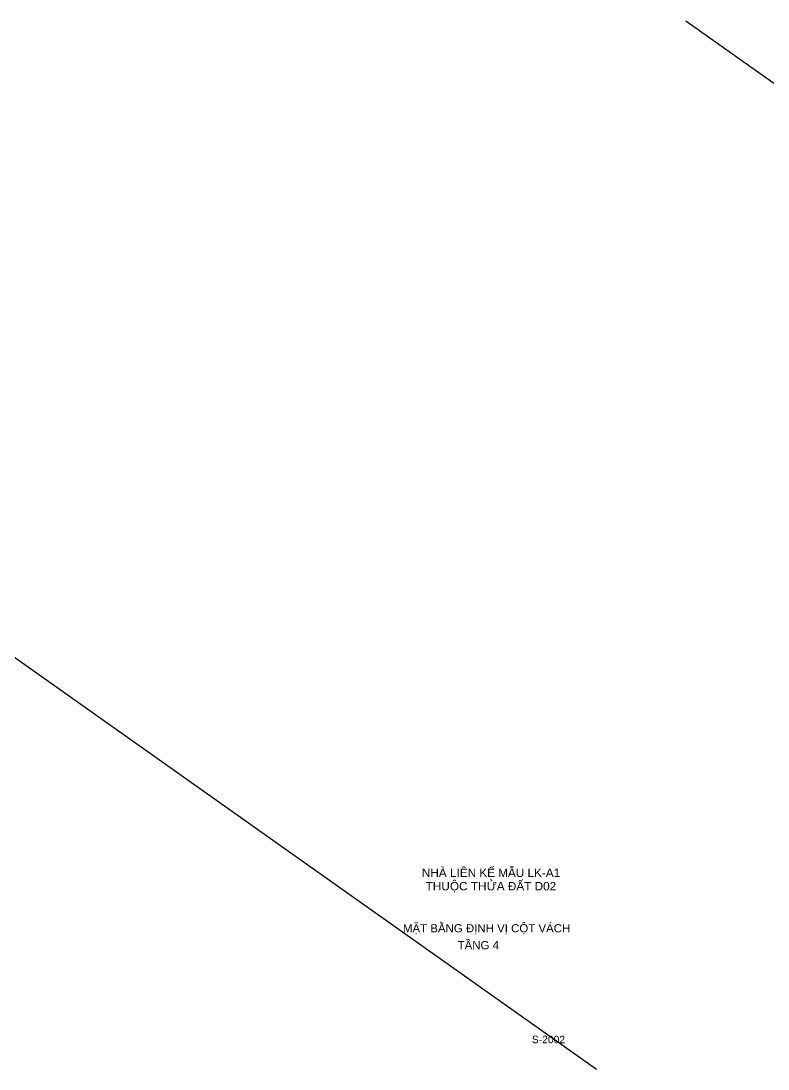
# Model space of a CAD drawing. Header units: millimetres. Extents: x -529861 to -223882, y -171969 to 61504.
# Drawn here: x -419077 to -402675, y -31442 to -8438 of the extents above; entities that cross this region are included whole.
import ezdxf

# ---------------------------------------------------------------- set-up
doc = ezdxf.new("R2010")
doc.units = ezdxf.units.MM
doc.header["$LTSCALE"] = 5000
doc.layers.add('G-ANNO-TTLB', color=7, linetype='Continuous', lineweight=18)
doc.layers.add('KCS_Plotter', color=11, linetype='Continuous', plot=False)
doc.layers.add('KCS_TEXT_BANVE_SO', color=1, linetype='Continuous')
doc.layers.add('KCS_TEXT_BANVE_TEN', color=162, linetype='Continuous')
doc.styles.add('Arial_13', font='arial.ttf', dxfattribs={"height": 2.5})
doc.styles.add('Arial_14', font='arial.ttf', dxfattribs={"height": 2.5})

msp = doc.modelspace()

# ---------------------------------------------------------------- linework, layer by layer
at = {"layer": 'KCS_Plotter', "linetype": 'ByBlock', "ltscale": 1500}
for p, q in [((-438969.79, -8437.61), (-406438.16, -31442.11)), ((-404477.68, -8437.61), (-371946.05, -31442.11))]:
    msp.add_line(p, q, dxfattribs=at)

# ---------------------------------------------------------------- texts
at = {"layer": 'G-ANNO-TTLB', "lineweight": 9, "attachment_point": 1}
for s, insert, char_height, width, style in [('NHÀ LIÊN K', (-410275.69, -27041.91), 185.034, 1738.5418, 'Arial_13'), ('\\fArial|b0|i0|c254|p34|;Ế', (-408841.25, -27041.91), 185.0344, 207.6756, 'Arial_14'), (' M', (-408669.9, -27041.91), 185.034, 344.1482, 'Arial_13'), ('\\fArial|b0|i0|c254|p34|;Ẫ', (-408385.95, -27041.91), 185.0344, 207.6756, 'Arial_14'), ('U LK-A1', (-408214.6, -27041.91), 185.034, 1180.7844, 'Arial_13'), ('THU', (-410192.46, -27335.65), 185.034, 646.7613, 'Arial_13'), ('\\fArial|b0|i0|c254|p34|;Ộ', (-409658.83, -27335.65), 185.0344, 243.2772, 'Arial_14'), ('C TH', (-409458.11, -27335.65), 185.034, 735.7651, 'Arial_13'), ('\\fArial|b0|i0|c254|p34|;Ử', (-408851.04, -27335.65), 185.0344, 267.0115, 'Arial_14'), ('A ', (-408630.74, -27335.65), 185.034, 296.6795, 'Arial_13'), ('Đ', (-408385.95, -27335.65), 185.03, 225.4764, 'Arial_13'), ('\\fArial|b0|i0|c254|p34|;Ấ', (-408199.91, -27335.65), 185.0344, 207.6756, 'Arial_14'), ('T D02', (-408028.56, -27335.65), 185.034, 854.4369, 'Arial_13')]:
    msp.add_mtext(s, dxfattribs=dict(at, insert=insert, char_height=char_height, width=width, style=style))
at = {"layer": 'KCS_TEXT_BANVE_SO', "linetype": 'ByBlock', "style": 'Arial_13'}
msp.add_text('S-2002', height=162, dxfattribs=at).set_placement((-407860.48, -30874.57))
at = {"layer": 'KCS_TEXT_BANVE_TEN', "linetype": 'ByBlock', "style": 'Arial_13'}
for s, p in [('MẶT BẰNG ĐỊNH VỊ CỘT VÁCH ', (-410690.67, -28442.37)), ('TẦNG 4', (-409489.92, -28813.4))]:
    msp.add_text(s, height=180, dxfattribs=at).set_placement(p)

doc.saveas('drawing.dxf')
